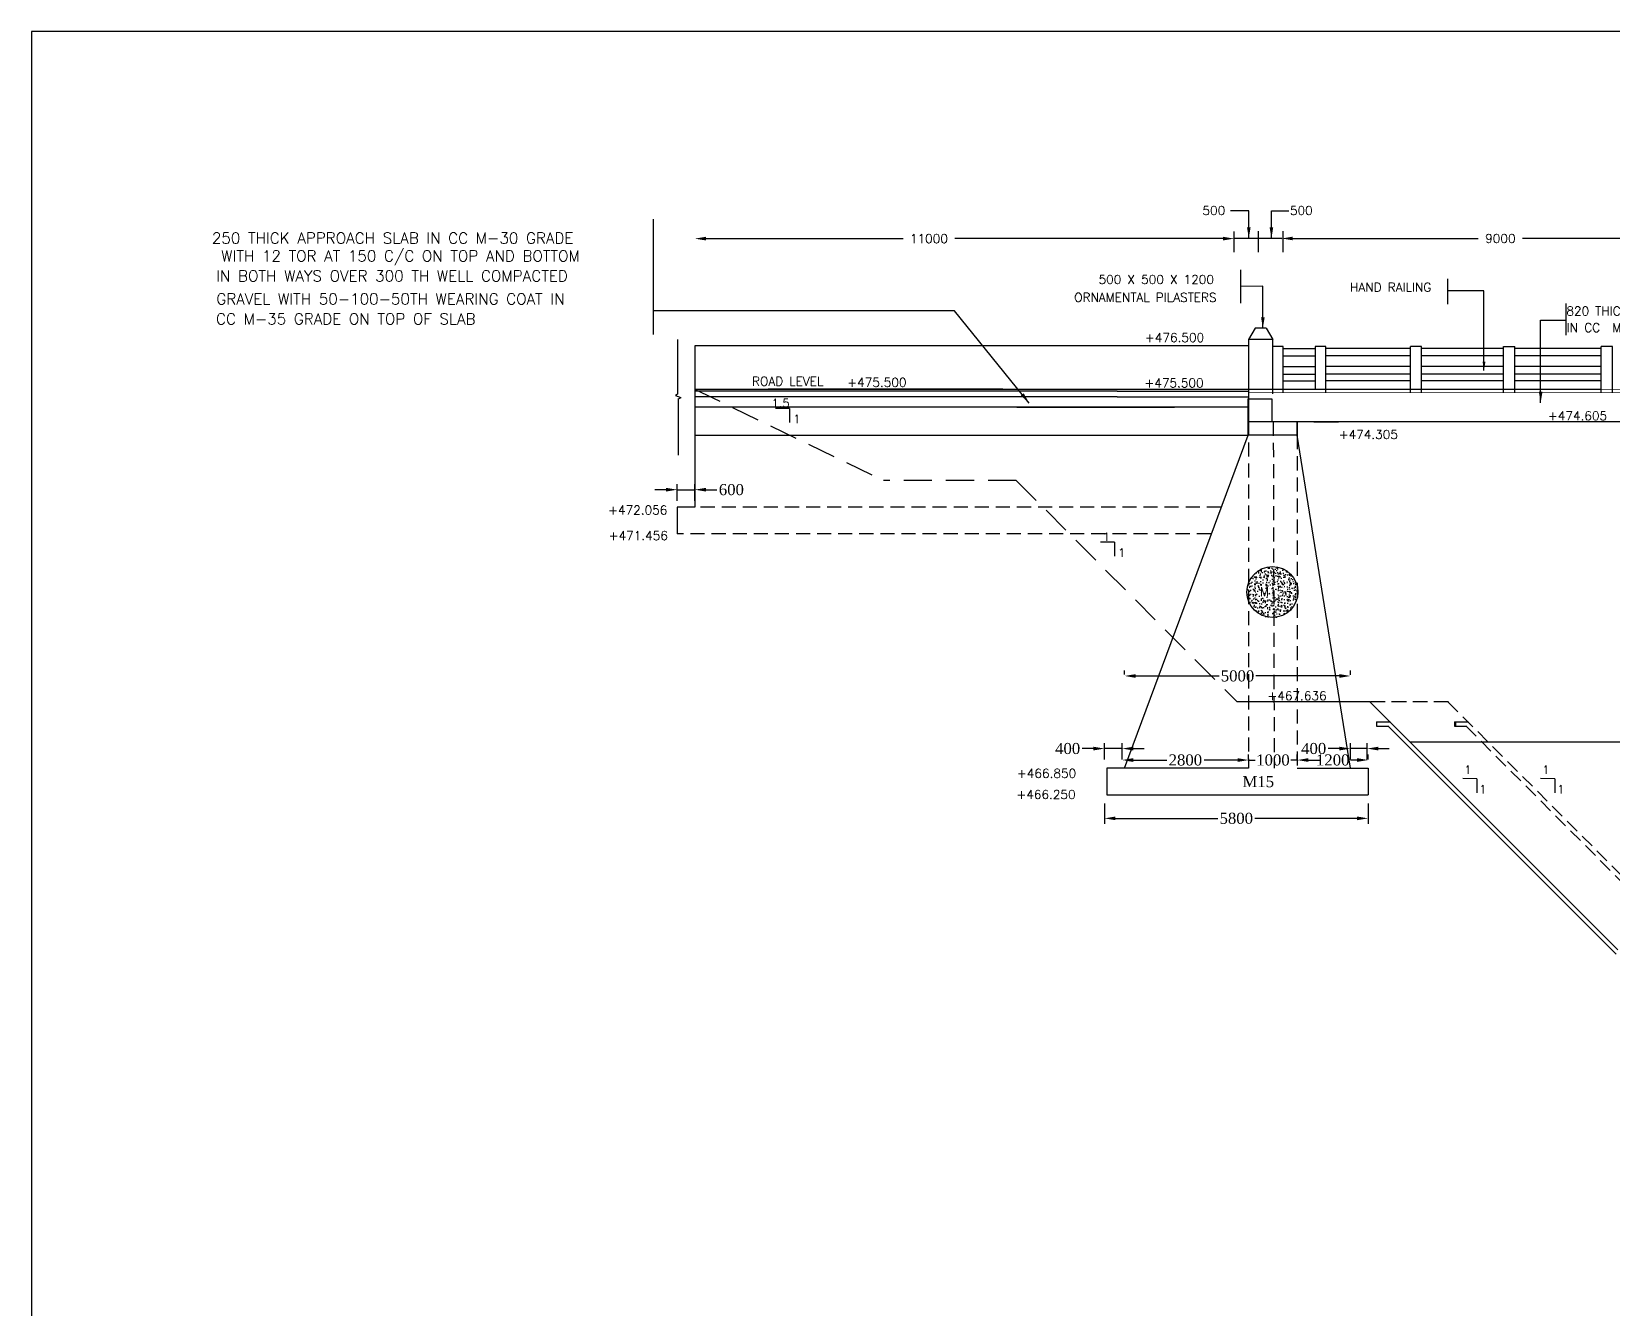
# Model space of a CAD drawing. Header units: millimetres. Extents: x 396 to 1487, y 1636 to 2989.
# Drawn here: x 396.4 to 753.3, y 1943 to 2231.4 of the extents above; entities that cross this region are included whole.
import ezdxf

# ---------------------------------------------------------------- set-up
doc = ezdxf.new("R2010")
doc.units = ezdxf.units.MM
doc.linetypes.add('HIDDEN', pattern=[9.525, 6.35, -3.175])
doc.styles.add('ROMANS', font='romans')
doc.styles.get("Standard").update_dxf_attribs({"font": 'times.ttf'})
doc.styles.add('TIMES NEW ROMAN', font='times.ttf')
doc.dimstyles.new('ISO-25', dxfattribs={"dimtxt": 2.5, "dimasz": 2.5, "dimexe": 1.25, "dimexo": 2, "dimtad": 0, "dimtih": 1, "dimtoh": 1, "dimlfac": 100, "dimtxsty": 'TIMES NEW ROMAN', "dimcen": 2.5, "dimadec": 0, "dimazin": 0, "dimtfac": 1, "dimtmove": 0, "dimatfit": 3, "dimfxl": 1, "dimarcsym": 0})
doc.dimstyles.get("Standard").update_dxf_attribs({"dimtxt": 2, "dimasz": 2.5, "dimexe": 0.18, "dimexo": 0.18, "dimgap": 1.5, "dimtad": 0, "dimtih": 1, "dimtoh": 1, "dimdec": 0, "dimlfac": 100, "dimzin": 0, "dimdsep": 46, "dimtxsty": 'ROMANS', "dimcen": 0.09, "dimadec": 0, "dimazin": 0, "dimtfac": 1, "dimtdec": 0, "dimtofl": 0, "dimtmove": 1, "dimatfit": 1, "dimfxl": 1, "dimtolj": 1, "dimtzin": 0, "dimarcsym": 0})

# ---------------------------------------------------------------- blocks, each defined once
blk = doc.blocks.new('*D26')
at = {"color": 0, "lineweight": -2, "transparency": 16777216}
for p, q in [((681.16, 2184.68), (723.01, 2184.68)), ((768.83, 2184.68), (733.06, 2184.68)), ((771.33, 2184.82), (771.33, 2184.86)), ((678.66, 2184.53), (678.66, 2184.5))]:
    blk.add_line(p, q, dxfattribs=at)
at = {"color": 0, "transparency": 16777216}
for points in [[(681.16, 2185.09), (681.16, 2184.26), (678.66, 2184.68)], [(768.83, 2185.09), (768.83, 2184.26), (771.33, 2184.68)]]:
    blk.add_solid(points, dxfattribs=at)
at = {"layer": 'Defpoints', "color": 0, "transparency": 16777216}
for p in [(678.66, 2184.71), (678.66, 2184.68), (771.33, 2184.64)]:
    blk.add_point(p, dxfattribs=at)
at = {"color": 0, "transparency": 16777216, "insert": (728.03, 2184.68), "char_height": 2, "attachment_point": 5, "style": 'ROMANS'}
blk.add_mtext('\\A1;9000', dxfattribs=at)
blk = doc.blocks.new('*D27')
at = {"color": 0, "lineweight": -2, "transparency": 16777216}
for p, q in [((667.9, 2184.09), (667.9, 2184.82)), ((548.63, 2184.64), (593.15, 2184.64)), ((665.4, 2184.64), (604.82, 2184.64))]:
    blk.add_line(p, q, dxfattribs=at)
at = {"color": 0, "transparency": 16777216}
for points in [[(548.63, 2185.06), (548.63, 2184.23), (546.13, 2184.64)], [(665.4, 2185.06), (665.4, 2184.23), (667.9, 2184.64)]]:
    blk.add_solid(points, dxfattribs=at)
at = {"layer": 'Defpoints', "color": 0, "transparency": 16777216}
for p in [(546.13, 2184.64), (546.13, 2184.64), (667.9, 2183.91)]:
    blk.add_point(p, dxfattribs=at)
at = {"color": 0, "transparency": 16777216, "insert": (598.99, 2184.64), "char_height": 2, "attachment_point": 5, "style": 'ROMANS'}
blk.add_mtext('\\A1;11000', dxfattribs=at)
blk = doc.blocks.new('*D28')
at = {"color": 0, "lineweight": -2, "transparency": 16777216}
for p, q in [((643.18, 2086.2), (643.18, 2087.12)), ((645.68, 2085.87), (664.51, 2085.87)), ((691.68, 2085.87), (672.84, 2085.87)), ((694.18, 2086.09), (694.18, 2087.12))]:
    blk.add_line(p, q, dxfattribs=at)
at = {"color": 0, "transparency": 16777216}
for points in [[(645.68, 2086.28), (645.68, 2085.45), (643.18, 2085.87)], [(691.68, 2086.28), (691.68, 2085.45), (694.18, 2085.87)]]:
    blk.add_solid(points, dxfattribs=at)
at = {"layer": 'Defpoints', "color": 0, "transparency": 16777216}
for p in [(694.18, 2085.87), (643.18, 2084.2), (694.18, 2084.09)]:
    blk.add_point(p, dxfattribs=at)
at = {"color": 0, "transparency": 16777216, "insert": (668.68, 2085.87), "char_height": 2.5, "attachment_point": 5, "style": 'TIMES NEW ROMAN'}
blk.add_mtext('5000', dxfattribs=at)
blk = doc.blocks.new('*D29')
at = {"color": 0, "lineweight": -2, "transparency": 16777216}
for p, q in [((638.62, 2057.03), (638.62, 2052.46)), ((698.18, 2057.03), (698.18, 2052.46)), ((641.12, 2053.71), (664.24, 2053.71)), ((695.68, 2053.71), (672.56, 2053.71))]:
    blk.add_line(p, q, dxfattribs=at)
at = {"color": 0, "transparency": 16777216}
for points in [[(641.12, 2054.12), (641.12, 2053.29), (638.62, 2053.71)], [(695.68, 2054.12), (695.68, 2053.29), (698.18, 2053.71)]]:
    blk.add_solid(points, dxfattribs=at)
at = {"layer": 'Defpoints', "color": 0, "transparency": 16777216}
for p in [(638.62, 2059.03), (698.18, 2059.03), (698.18, 2053.71)]:
    blk.add_point(p, dxfattribs=at)
at = {"color": 0, "transparency": 16777216, "insert": (668.4, 2053.71), "char_height": 2.5, "attachment_point": 5, "style": 'TIMES NEW ROMAN'}
blk.add_mtext('5800', dxfattribs=at)
blk = doc.blocks.new('*D30')
at = {"color": 0, "lineweight": -2, "transparency": 16777216}
for p, q in [((642.62, 2067.03), (642.62, 2068.13)), ((645.12, 2066.88), (652.69, 2066.88)), ((668.68, 2066.88), (661.11, 2066.88)), ((671.18, 2067.03), (671.18, 2068.13))]:
    blk.add_line(p, q, dxfattribs=at)
at = {"color": 0, "transparency": 16777216}
for points in [[(645.12, 2067.3), (645.12, 2066.46), (642.62, 2066.88)], [(668.68, 2067.3), (668.68, 2066.46), (671.18, 2066.88)]]:
    blk.add_solid(points, dxfattribs=at)
at = {"layer": 'Defpoints', "color": 0, "transparency": 16777216}
for p in [(671.18, 2066.88), (642.62, 2065.03), (671.18, 2065.03)]:
    blk.add_point(p, dxfattribs=at)
at = {"color": 0, "transparency": 16777216, "insert": (656.9, 2066.88), "char_height": 2.5, "attachment_point": 5, "style": 'TIMES NEW ROMAN'}
blk.add_mtext('2800', dxfattribs=at)
blk = doc.blocks.new('*D31')
at = {"color": 0, "lineweight": -2, "transparency": 16777216}
for p, q in [((682.18, 2067.03), (682.18, 2068.13)), ((684.68, 2066.88), (686.14, 2066.88)), ((695.68, 2066.88), (694.21, 2066.88)), ((698.18, 2067.03), (698.18, 2068.13))]:
    blk.add_line(p, q, dxfattribs=at)
at = {"color": 0, "transparency": 16777216}
for points in [[(684.68, 2067.3), (684.68, 2066.46), (682.18, 2066.88)], [(695.68, 2067.3), (695.68, 2066.46), (698.18, 2066.88)]]:
    blk.add_solid(points, dxfattribs=at)
at = {"layer": 'Defpoints', "color": 0, "transparency": 16777216}
for p in [(698.18, 2066.88), (682.18, 2065.03), (698.18, 2065.03)]:
    blk.add_point(p, dxfattribs=at)
at = {"color": 0, "transparency": 16777216, "insert": (690.18, 2066.88), "char_height": 2.5, "attachment_point": 5, "style": 'TIMES NEW ROMAN'}
blk.add_mtext('1200', dxfattribs=at)
blk = doc.blocks.new('*D32')
at = {"color": 0, "lineweight": -2, "transparency": 16777216}
for p, q in [((668.68, 2066.88), (666.18, 2066.88)), ((671.18, 2067.03), (671.18, 2068.13)), ((671.18, 2066.88), (672.64, 2066.88)), ((682.18, 2066.88), (680.71, 2066.88)), ((682.18, 2067.66), (682.18, 2068.13)), ((684.68, 2066.88), (687.18, 2066.88))]:
    blk.add_line(p, q, dxfattribs=at)
at = {"color": 0, "transparency": 16777216}
for points in [[(668.68, 2067.3), (668.68, 2066.46), (671.18, 2066.88)], [(684.68, 2067.3), (684.68, 2066.46), (682.18, 2066.88)]]:
    blk.add_solid(points, dxfattribs=at)
at = {"layer": 'Defpoints', "color": 0, "transparency": 16777216}
for p in [(682.18, 2066.88), (671.18, 2065.03), (682.18, 2065.66)]:
    blk.add_point(p, dxfattribs=at)
at = {"color": 0, "transparency": 16777216, "insert": (676.68, 2066.88), "char_height": 2.5, "attachment_point": 5, "style": 'TIMES NEW ROMAN'}
blk.add_mtext('1000', dxfattribs=at)
blk = doc.blocks.new('*D33')
at = {"color": 0, "lineweight": -2, "transparency": 16777216}
for p, q in [((638.62, 2067.03), (638.62, 2070.72)), ((642.62, 2067.03), (642.62, 2070.72)), ((636.12, 2069.47), (633.62, 2069.47)), ((642.62, 2069.47), (638.62, 2069.47)), ((645.12, 2069.47), (647.62, 2069.47))]:
    blk.add_line(p, q, dxfattribs=at)
at = {"color": 0, "transparency": 16777216}
for points in [[(636.12, 2069.89), (636.12, 2069.05), (638.62, 2069.47)], [(645.12, 2069.89), (645.12, 2069.05), (642.62, 2069.47)]]:
    blk.add_solid(points, dxfattribs=at)
at = {"layer": 'Defpoints', "color": 0, "transparency": 16777216}
for p in [(642.62, 2069.47), (638.62, 2065.03), (642.62, 2065.03)]:
    blk.add_point(p, dxfattribs=at)
at = {"color": 0, "transparency": 16777216, "insert": (630.32, 2069.47), "char_height": 2.5, "attachment_point": 5, "style": 'TIMES NEW ROMAN'}
blk.add_mtext('400', dxfattribs=at)
blk = doc.blocks.new('*D34')
at = {"color": 0, "lineweight": -2, "transparency": 16777216}
for p, q in [((694.18, 2067.03), (694.18, 2070.72)), ((697.96, 2067.03), (697.96, 2070.72)), ((691.68, 2069.47), (689.18, 2069.47)), ((697.96, 2069.47), (694.18, 2069.47)), ((700.46, 2069.47), (702.96, 2069.47))]:
    blk.add_line(p, q, dxfattribs=at)
at = {"color": 0, "transparency": 16777216}
for points in [[(691.68, 2069.89), (691.68, 2069.05), (694.18, 2069.47)], [(700.46, 2069.89), (700.46, 2069.05), (697.96, 2069.47)]]:
    blk.add_solid(points, dxfattribs=at)
at = {"layer": 'Defpoints', "color": 0, "transparency": 16777216}
for p in [(697.96, 2069.47), (694.18, 2065.03), (697.96, 2065.03)]:
    blk.add_point(p, dxfattribs=at)
at = {"color": 0, "transparency": 16777216, "insert": (685.88, 2069.47), "char_height": 2.5, "attachment_point": 5, "style": 'TIMES NEW ROMAN'}
blk.add_mtext('400', dxfattribs=at)
blk = doc.blocks.new('*D50')
at = {"color": 0, "lineweight": -2, "transparency": 16777216}
for p, q in [((539.63, 2127.94), (537.13, 2127.94)), ((542.13, 2125.42), (542.13, 2129.19)), ((542.13, 2127.94), (546.13, 2127.94)), ((546.13, 2125.42), (546.13, 2129.19)), ((548.63, 2127.94), (551.13, 2127.94))]:
    blk.add_line(p, q, dxfattribs=at)
at = {"color": 0, "transparency": 16777216}
for points in [[(539.63, 2128.35), (539.63, 2127.52), (542.13, 2127.94)], [(548.63, 2128.35), (548.63, 2127.52), (546.13, 2127.94)]]:
    blk.add_solid(points, dxfattribs=at)
at = {"layer": 'Defpoints', "color": 0, "transparency": 16777216}
for p in [(546.13, 2127.94), (542.13, 2123.42), (546.13, 2123.42)]:
    blk.add_point(p, dxfattribs=at)
at = {"color": 0, "transparency": 16777216, "insert": (554.38, 2127.94), "char_height": 2.5, "attachment_point": 5, "style": 'TIMES NEW ROMAN'}
blk.add_mtext('600', dxfattribs=at)

msp = doc.modelspace()

# ---------------------------------------------------------------- hatches: boundary and pattern name
h = msp.add_hatch()
h.set_pattern_fill('AR-CONC', color=256, scale=0.01, style=0)
h.set_pattern_definition([(130, (1392.8767, 195.3956), (-1.8218467, -0.1593909), [0.1905, -2.0955]), (185, (1392.8767, 195.3956), (0.3524283, 1.9105664), [0.1524, -1.6764]), (79.549, (1392.7249, 195.3823), (-1.469425, 1.7511669), [0.1619, -1.7809]), (133.8158, (1392.8767, 195.9036), (-2.7107904, -0.4204233), [0.28575, -3.14325]), (83.3644, (1392.6508, 195.8686), (-2.3740423, 2.4742556), [0.24285, -2.67135]), (188.816, (1392.8767, 195.9036), (-2.374046, 2.474251), [0.2286, -2.5146]), (159, (1392.6227, 195.7766), (-1.5161488, -1.0226552), [0.1905, -2.0955]), (214, (1392.6227, 195.7766), (-0.6180203, 1.8418797), [0.1524, -1.6764]), (108.5486, (1392.4964, 195.6914), (-2.1341649, 0.8192286), [0.1619, -1.7809]), (142.5, (1392.8767, 195.3956), (-0.03088603, 0.84555039), [0, -1.65608, 0, -1.7018, 0, -1.68275]), (172.5, (1392.8767, 195.3956), (-0.66819663, 1.00180575), [0, -0.97028, 0, -1.61798, 0, -0.64135]), (212.5, (1393.4431, 195.3956), (-1.35590595, -0.05728744), [0, -0.635, 0, -1.9812, 0, -2.6289]), (222.5, (1393.6971, 195.3956), (-1.4812918, 0.2542649), [0, -0.8255, 0, -1.31572, 0, -1.8669])])
h.paths.add_polyline_path([(682.3169, 2104.82838, 1), (670.81308, 2104.82838, 1)])
h.paths.add_polyline_path([(673.63324, 2103.40772), (680.06181, 2103.40772), (680.06181, 2106.40772), (673.63324, 2106.40772)], flags=24)

# ---------------------------------------------------------------- linework, layer by layer
for p, q in [((1487.00045, 2231.39585), (396.35892, 2231.39585)), ((396.35892, 2231.39585), (396.35892, 1636.39585)), ((536.72631, 2189.01417), (536.72631, 2162.98997)), ((667.90246, 2181.54785), (667.90246, 2186.27888)), ((667.90246, 2184.71335), (678.66135, 2184.71335)), ((673.43793, 2181.54785), (673.43793, 2186.29921)), ((678.97086, 2181.54785), (678.97086, 2186.29921)), ((669.3403, 2177.59387), (669.3403, 2170.06569)), ((716.0658, 2175.53594), (716.0658, 2169.86315)), ((742.8423, 2169.97241), (742.8423, 2162.84489)), ((672.63455, 2164.39204), (671.13455, 2161.86449)), ((675.15133, 2164.39204), (672.63455, 2164.39204)), ((675.15133, 2164.39204), (676.65133, 2161.86449)), ((542.21723, 2161.84835), (542.21723, 2149.53096)), ((671.13455, 2160.4109), (546.13455, 2160.4109)), ((671.13455, 2160.4109), (546.13455, 2160.4109)), ((546.13455, 2160.4109), (546.13455, 2123.96697)), ((603.98004, 2160.47093), (654.47179, 2160.47093)), ((676.65133, 2161.86449), (671.14531, 2161.86449)), ((671.17604, 2161.86449), (671.17604, 2148.44717)), ((676.57086, 2161.84937), (676.57086, 2149.56884)), ((678.97086, 2160.25446), (676.57086, 2160.25446)), ((676.57086, 2160.25446), (676.57086, 2150.55411)), ((678.97086, 2149.80446), (678.97086, 2160.25446)), ((686.19442, 2159.74367), (678.97086, 2159.74367)), ((688.59442, 2160.31449), (686.19442, 2160.31449)), ((686.19442, 2160.31449), (686.19442, 2150.61414)), ((688.59442, 2149.86449), (688.59442, 2160.31449)), ((707.72227, 2159.80369), (688.59442, 2159.80369)), ((710.22227, 2160.31449), (707.72227, 2160.31449)), ((707.72227, 2149.86449), (707.72227, 2160.31449)), ((710.22227, 2149.86449), (710.22227, 2160.31449)), ((728.7676, 2159.80369), (710.22227, 2159.80369)), ((728.7676, 2160.31449), (731.2676, 2160.31449)), ((728.7676, 2149.86449), (728.7676, 2160.31449)), ((731.2676, 2149.86449), (731.2676, 2160.31449)), ((750.8311, 2159.80369), (731.2676, 2159.80369)), ((753.3311, 2160.31449), (750.8311, 2160.31449)), ((750.8311, 2149.86449), (750.8311, 2160.31449)), ((753.3311, 2149.86449), (753.3311, 2160.31449)), ((686.19442, 2158.09367), (678.97086, 2158.09367)), ((707.72227, 2158.15369), (688.59442, 2158.15369)), ((728.7676, 2158.15369), (710.22227, 2158.15369)), ((750.8311, 2158.15369), (731.2676, 2158.15369)), ((686.19442, 2155.69367), (678.97086, 2155.69367)), ((678.97086, 2154.04367), (686.19442, 2154.04367)), ((678.97086, 2152.54367), (686.19442, 2152.54367)), ((707.72227, 2155.75369), (688.59442, 2155.75369)), ((688.59442, 2154.10369), (707.72227, 2154.10369)), ((688.59442, 2152.60369), (707.72227, 2152.60369)), ((728.7676, 2155.75369), (710.22227, 2155.75369)), ((710.22227, 2154.10369), (728.7676, 2154.10369)), ((710.22227, 2152.60369), (728.7676, 2152.60369)), ((750.8311, 2155.75369), (731.2676, 2155.75369)), ((731.2676, 2154.10369), (750.8311, 2154.10369)), ((731.2676, 2152.60369), (750.8311, 2152.60369)), ((542.21723, 2149.53096), (541.73304, 2149.2381)), ((541.73304, 2149.2381), (542.97544, 2148.75036)), ((671.17604, 2150.60158), (546.13455, 2150.60158)), ((641.49599, 2150.22711), (546.13455, 2150.22711)), ((615.65214, 2150.66161), (562.71575, 2150.66161)), ((615.65214, 2150.66161), (750.79584, 2150.66161)), ((641.49599, 2150.22711), (671.02071, 2150.22711)), ((671.17604, 2150.9075), (671.17604, 2143.30091)), ((542.97544, 2148.66468), (542.38992, 2148.41832)), ((542.38992, 2148.50399), (542.38992, 2135.76125)), ((641.49599, 2148.91095), (546.13455, 2148.91095)), ((671.08757, 2146.54356), (546.13455, 2146.54356)), ((618.86619, 2146.60359), (654.4248, 2146.60359)), ((641.49599, 2148.91095), (671.02071, 2148.91095)), ((650.12884, 2146.60359), (646.44543, 2146.60359)), ((671.01625, 2148.44682), (676.43581, 2148.44682)), ((671.06009, 2140.23893), (671.06009, 2148.44682)), ((676.43581, 2148.44682), (676.43581, 2143.24053)), ((682.17604, 2143.2475), (671.17604, 2143.30091)), ((682.17604, 2140.23893), (682.17604, 2143.2475)), ((772.17604, 2143.2475), (682.17604, 2143.2475)), ((682.17604, 2143.2475), (682.17604, 2137.76025)), ((685.90953, 2143.24088), (691.49442, 2143.24088)), ((772.17604, 2143.2475), (691.49442, 2143.24088)), ((691.76081, 2143.24088), (691.49442, 2143.24088)), ((671.19072, 2140.17229), (546.13455, 2140.17229)), ((643.17604, 2065.03361), (671.06009, 2140.23893)), ((676.32476, 2140.23893), (670.94904, 2140.23893)), ((676.43581, 2140.23893), (671.06009, 2140.23893)), ((681.90966, 2140.23893), (676.32476, 2140.23893)), ((682.17604, 2140.23893), (676.59115, 2140.23893)), ((694.17604, 2065.03361), (682.17604, 2140.23893)), ((546.13455, 2123.96697), (542.13455, 2123.96697)), ((542.13455, 2123.96697), (542.13455, 2117.96697)), ((698.56627, 2080.02699), (668.56627, 2080.02699)), ((698.56627, 2080.02699), (754.57604, 2024.02699)), ((700.10059, 2075.49347), (700.10059, 2074.49347)), ((702.68643, 2074.49347), (754.16188, 2023.02699)), ((707.72318, 2071.02699), (822.33138, 2071.02699)), ((643.17604, 2065.03361), (639.17604, 2065.03361)), ((639.17604, 2065.03361), (639.17604, 2059.03361)), ((671.17604, 2065.03361), (643.17604, 2065.03361)), ((682.17604, 2065.03361), (694.17604, 2065.03361)), ((694.17604, 2065.03361), (698.17604, 2065.03361)), ((698.17604, 2065.03361), (698.17604, 2059.03361)), ((639.17604, 2059.03361), (698.17604, 2059.03361))]:
    msp.add_line(p, q)
at = {"linetype": 'HIDDEN', "ltscale": 0.5}
for p, q in [((671.17604, 2152.915), (671.17604, 2065.03361)), ((567.5252, 2146.28641), (562.9465, 2146.32207)), ((567.5252, 2146.28641), (567.5252, 2141.68754)), ((676.74648, 2143.2475), (676.96027, 2065.03361)), ((682.17604, 2140.23893), (682.17604, 2065.03361)), ((664.90752, 2123.96697), (542.13455, 2123.96697)), ((662.63869, 2117.96697), (542.13455, 2117.96697)), ((640.90895, 2116.0825), (636.33026, 2116.11815)), ((640.90895, 2116.0825), (640.90895, 2111.48363)), ((716.17604, 2080.02699), (686.17604, 2080.02699)), ((716.33138, 2080.02699), (686.33138, 2080.02699)), ((716.17604, 2080.02699), (772.18581, 2024.02699)), ((700.10059, 2075.49347), (703.10059, 2075.49347)), ((700.10059, 2074.49347), (702.68643, 2074.49347)), ((700.25593, 2075.49347), (703.25593, 2075.49347)), ((700.25593, 2074.49347), (702.84176, 2074.49347)), ((717.71036, 2075.49347), (720.71036, 2075.49347)), ((717.71036, 2075.49347), (717.71036, 2074.49347)), ((717.71036, 2075.49347), (720.71036, 2075.49347)), ((717.71036, 2075.49347), (717.71036, 2074.49347)), ((717.71036, 2074.49347), (720.2962, 2074.49347)), ((717.71036, 2074.49347), (720.2962, 2074.49347)), ((717.8657, 2075.49347), (720.8657, 2075.49347)), ((717.8657, 2075.49347), (717.8657, 2074.49347)), ((717.8657, 2075.49347), (720.8657, 2075.49347)), ((717.8657, 2075.49347), (717.8657, 2074.49347)), ((717.8657, 2074.49347), (720.45153, 2074.49347)), ((717.8657, 2074.49347), (720.45153, 2074.49347)), ((720.2962, 2074.49347), (771.77165, 2023.02699)), ((722.69792, 2062.64933), (718.11923, 2062.68499)), ((722.69792, 2062.64933), (722.69792, 2058.05047)), ((740.30769, 2062.64933), (735.729, 2062.68499)), ((740.30769, 2062.64933), (740.30769, 2058.05047))]:
    msp.add_line(p, q, dxfattribs=at)
at = {"linetype": 'HIDDEN'}
for p, q in [((546.06161, 2150.66161), (588.72161, 2130.02699)), ((618.72161, 2130.02699), (588.72161, 2130.02699)), ((618.72161, 2130.02699), (668.56627, 2080.02699))]:
    msp.add_line(p, q, dxfattribs=at)
at = {"const_width": 0.2, "flags": 128}
for points in [[(671.17604, 2150.60158), (822.25371, 2150.60158)], [(671.17604, 2149.85158), (822.25371, 2149.85158)], [(822.17604, 2150.61414), (686.19442, 2150.61414)], [(822.17604, 2149.86414), (686.19442, 2149.86414)]]:
    msp.add_lwpolyline(points, dxfattribs=at)
msp.add_circle((676.56499, 2104.82838), 5.75191)

# ---------------------------------------------------------------- texts
at = {"style": 'ROMANS'}
for s, height, p in [('500', 2, (660.75773, 2189.98151)), ('500', 2, (680.51561, 2189.98151)), ('250 THICK APPROACH SLAB IN CC M-30 GRADE', 2.5, (437.07026, 2183.52093)), ('WITH 12 TOR AT 150 C/C ON TOP AND BOTTOM', 2.5, (439.16624, 2179.47331)), ('IN BOTH WAYS OVER 300 TH WELL COMPACTED', 2.5, (438.04709, 2174.95631)), ('500 X 500 X 1200', 2, (637.30589, 2174.41992)), ('HAND RAILING ', 2, (694.10193, 2172.6666)), ('GRAVEL WITH 50-100-50TH WEARING COAT IN', 2.5, (438.07045, 2169.76491)), ('ORNAMENTAL PILASTERS', 2, (631.79574, 2170.3723)), ('CC M-35 GRADE ON TOP OF SLAB', 2.5, (437.99928, 2165.2479)), ('820 THICK RCC DECK SLAB ', 2, (742.94006, 2167.28953)), ('+476.500', 2, (647.76883, 2161.29109)), ('IN CC  M20 GRADE', 2, (743.02826, 2163.53649)), (' ROAD LEVEL', 2, (557.67199, 2151.4296)), ('+475.500', 2, (580.55379, 2151.17426)), ('+475.500', 2, (647.65499, 2151.04123)), ('+474.605', 2, (738.76665, 2143.62171)), ('+474.305', 2, (691.53923, 2139.4126)), ('+472.056', 2, (526.55036, 2122.33598)), ('+471.456', 2, (526.67602, 2116.56298)), ('M15 ', 2, (673.75229, 2103.90772)), ('+467.636', 2, (675.43094, 2080.39297)), ('+466.850', 2, (618.87021, 2062.87498)), ('+466.250', 2, (618.74455, 2058.10198))]:
    msp.add_text(s, height=height, dxfattribs=at).set_placement(p)
at = {"linetype": 'HIDDEN', "ltscale": 0.5, "style": 'ROMANS'}
for s, p in [('1.5', (563.48799, 2146.55615)), ('1', (568.34693, 2142.99409)), ('1', (638.26076, 2116.35224)), ('1', (641.73068, 2112.79018)), ('1', (719.88748, 2063.74762)), ('1', (737.49725, 2063.74762)), ('1', (723.30396, 2059.35701)), ('1', (740.91373, 2059.35701))]:
    msp.add_text(s, height=1.875, dxfattribs=at).set_placement(p)
at = {"insert": (668.85348, 2063.25771), "char_height": 2.5, "width": 200, "attachment_point": 1}
msp.add_mtext(' M15', dxfattribs=at)

# ---------------------------------------------------------------- dimensions: what is measured, and where the dimension line sits
for base, p1, p2, text, picture, middle in [((546.13455, 2184.64421), (667.90246, 2183.91337), (546.13455, 2184.64421), '11000', '*D27', (598.98561, 2184.64421)), ((678.66135, 2184.67709), (771.32789, 2184.64126), (678.66135, 2184.71335), '9000', '*D26', (728.03245, 2184.67709))]:
    dim = msp.add_linear_dim(base=base, p1=p1, p2=p2, angle=0, text=text, dimstyle='Standard')
    dim.commit()
    dim.dimension.update_dxf_attribs({"geometry": picture, "text_midpoint": middle, "dimtype": 160})
for base, p1, p2, text, picture, middle in [((546.13455, 2127.93662), (542.13455, 2123.42062), (546.13455, 2123.42062), '600', '*D50', (554.38302, 2127.93662)), ((671.17604, 2066.88084), (642.62207, 2065.03361), (671.17604, 2065.03361), '2800', '*D30', (656.89906, 2066.88084)), ((682.17604, 2066.88084), (671.17604, 2065.03361), (682.17604, 2065.65861), '1000', '*D32', (676.67604, 2066.88084)), ((698.17604, 2066.88084), (682.17604, 2065.03361), (698.17604, 2065.03361), '1200', '*D31', (690.17604, 2066.88084)), ((698.17604, 2053.70559), (638.62207, 2059.03361), (698.17604, 2059.03361), '5800', '*D29', (668.39906, 2053.70559))]:
    dim = msp.add_linear_dim(base=base, p1=p1, p2=p2, text=text, dimstyle='ISO-25')
    dim.commit()
    dim.dimension.update_dxf_attribs({"geometry": picture, "text_midpoint": middle})
dim = msp.add_linear_dim(base=(694.17604, 2085.86514), p1=(643.17604, 2084.19672), p2=(694.17604, 2084.08807), angle=0, text='5000', dimstyle='ISO-25')
dim.commit()
dim.dimension.update_dxf_attribs({"geometry": '*D28', "text_midpoint": (668.67604, 2085.86514)})
for base, p1, p2, picture, middle in [((642.62207, 2069.46946), (638.62207, 2065.03361), (642.62207, 2065.03361), '*D33', (630.32314, 2069.46946)), ((697.95841, 2069.46946), (694.17604, 2065.03361), (697.95841, 2065.03361), '*D34', (685.87711, 2069.46946))]:
    dim = msp.add_linear_dim(base=base, p1=p1, p2=p2, text='400', dimstyle='ISO-25')
    dim.commit()
    dim.dimension.update_dxf_attribs({"geometry": picture, "text_midpoint": middle, "dimtype": 160})

# ---------------------------------------------------------------- leaders
for points, dimstyle, override in [([(671.22657, 2184.71335), (671.22657, 2190.93517), (667.06624, 2190.93517)], 'Standard', {"dimgap": 1.5, "dimtad": 0}), ([(676.33784, 2184.71335), (676.33784, 2190.93517), (680.26044, 2190.93517)], 'Standard', {"dimgap": 1.5, "dimtad": 0}), ([(674.40133, 2164.39204), (674.40133, 2173.92816), (669.3403, 2173.82978)], 'Standard', {"dimgap": 1.5, "dimtad": 0}), ([(724.33662, 2154.85418), (724.33662, 2172.84454), (716.23464, 2172.84454)], 'Standard', {"dimasz": 2}), ([(621.65536, 2147.50437), (604.76623, 2168.33386), (536.72631, 2168.33386)], 'ISO-25', {"dimgap": 0.625, "dimtad": 0}), ([(737.13118, 2147.57169), (737.13118, 2166.20908), (742.8423, 2166.20908)], 'Standard', {"dimgap": 1.5, "dimtad": 0})]:
    msp.add_leader(points, dimstyle=dimstyle, override=override)

doc.saveas('drawing.dxf')
